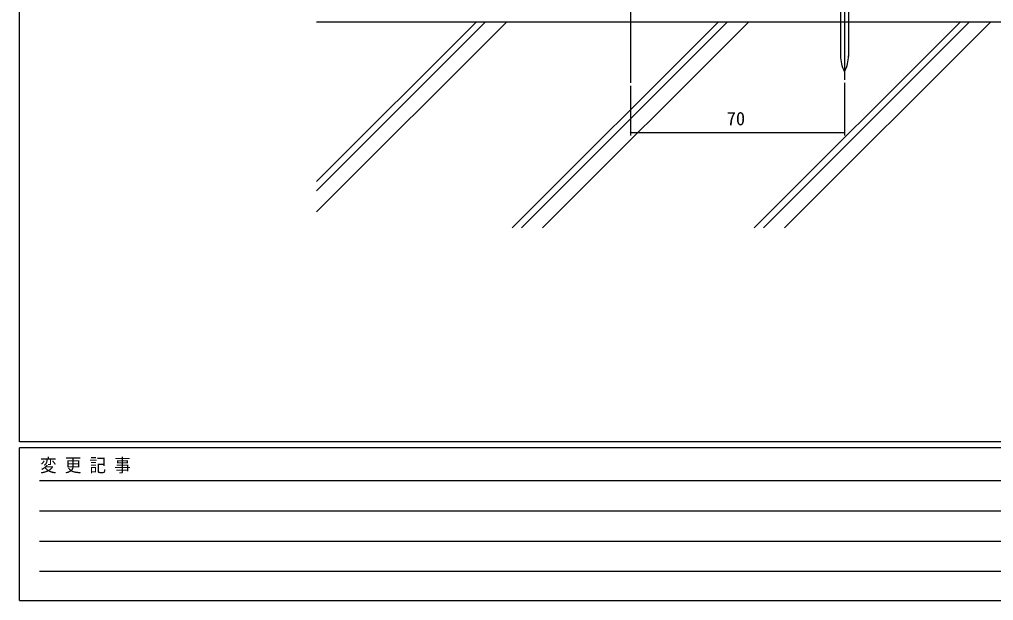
# Model space of a CAD drawing. Units: millimetres, scale not verified. Extents: x -1466 to 567, y -403 to 403.
# Drawn here: x -562.7 to -243.9, y -403 to -212.7 of the extents above; entities that cross this region are included whole.
import ezdxf
from ezdxf.enums import TextEntityAlignment as Align

# ---------------------------------------------------------------- set-up
doc = ezdxf.new("R2010")
doc.units = ezdxf.units.MM
doc.header["$LTSCALE"] = 2
for name, color, linetype in [('0-3_YKK_12', 2, 'Continuous'), ('0-4_YKK_13', 4, 'Continuous'), ('0-5_YKK_D', 6, 'Continuous'), ('0-6_YKK_ZWAK', 7, 'Continuous'), ('0-7_YSS_K', 3, 'Continuous')]:
    doc.layers.add(name, color=color, linetype=linetype)
doc.styles.add('ＭＳ ゴシック', font='')
doc.styles.get('ＭＳ ゴシック').set_extended_font_data('MS Gothic')

msp = doc.modelspace()

# ---------------------------------------------------------------- linework, layer by layer
at = {"layer": '0-3_YKK_12'}
msp.add_line((-362.7, 286.247), (-362.7, -233.482), dxfattribs=at)
at = {"layer": '0-4_YKK_13'}
for p, q in [((-292.71, -194.23), (-292.71, -232.518)), ((-294.01, -208.724), (-294.01, -224.856)), ((-291.41, -208.724), (-291.41, -224.856))]:
    msp.add_line(p, q, dxfattribs=at)
for centre, radius, start, end in [((-283.404, -224.745), 10.607, 179.40046, 207.65841), ((-302.016, -224.745), 10.607, 332.34164, 0.59959), ((-292.71, -229.622), 0.1, 207.65841, 332.34164)]:
    msp.add_arc(centre, radius, start, end, dxfattribs=at)
at = {"layer": '0-5_YKK_D'}
for p, q in [((-362.7, -234.482), (-362.7, -250.722)), ((-292.71, -233.518), (-292.71, -250.722)), ((-362.7, -249.722), (-292.71, -249.722))]:
    msp.add_line(p, q, dxfattribs=at)
for centre, start, end in [((-362.7, -249.722), 0, 180), ((-362.7, -249.722), 180, 0), ((-292.71, -249.722), 0, 180), ((-292.71, -249.722), 180, 0)]:
    msp.add_arc(centre, 0.106, start, end, dxfattribs=at)
at = {"layer": '0-6_YKK_ZWAK'}
for p, q in [((-562.7, -351), (-562.7, 399)), ((537.3, -351), (-562.7, -351)), ((483.3, -353), (-562.7, -353)), ((-562.7, -403), (-562.7, -353)), ((-556.13, -363.732), (-201.57, -363.732)), ((-556.13, -373.63), (-201.57, -373.63)), ((-556.13, -383.528), (-201.57, -383.528)), ((-556.13, -393.426), (-201.57, -393.426)), ((-562.7, -403), (483.3, -403))]:
    msp.add_line(p, q, dxfattribs=at)
at = {"layer": '0-7_YSS_K'}
for p, q in [((-465.47, -265.838), (-413.13, -213.498)), ((-465.47, -268.808), (-410.16, -213.498)), ((-465.47, -275.738), (-403.23, -213.498)), ((-401.436, -281), (-333.934, -213.498)), ((-398.466, -281), (-330.964, -213.498)), ((-391.536, -281), (-324.034, -213.498)), ((-322.24, -281), (-254.738, -213.498)), ((-319.27, -281), (-251.768, -213.498)), ((-312.34, -281), (-244.838, -213.498))]:
    msp.add_line(p, q, dxfattribs=at)
msp.add_lwpolyline([(-465.47, -213.498), (-434.2, -213.498), (-271.2, -213.498), (-201.746, -213.498)], dxfattribs=at)

# ---------------------------------------------------------------- texts
at = {"layer": '0-5_YKK_D', "style": 'ＭＳ ゴシック'}
msp.add_text('70', height=4.399, dxfattribs=at).set_placement((-331.225, -248.722), align=Align.BOTTOM_LEFT)
at = {"layer": '0-6_YKK_ZWAK', "style": 'ＭＳ ゴシック', "width": 0.9}
msp.add_text('変 更 記 事', height=4.399, dxfattribs=at).set_placement((-555.965, -362.209), align=Align.BOTTOM_LEFT)

doc.saveas('drawing.dxf')
